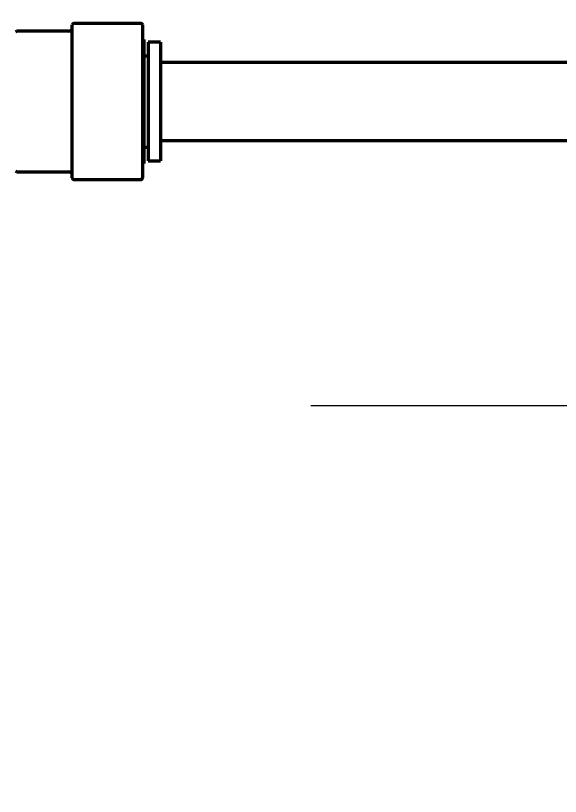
# Model space of a CAD drawing. Header units: inches. Extents: x -2405 to 7588, y 441 to 5654.
# Drawn here: x 4166.9 to 4236.7, y 2268.1 to 2368.1 of the extents above; entities that cross this region are included whole.
import ezdxf

# ---------------------------------------------------------------- set-up
doc = ezdxf.new("R2010")
doc.units = ezdxf.units.IN

# ---------------------------------------------------------------- blocks, each defined once
blk = doc.blocks.new('A$C0B5A562A')
at = {"color": 6}
for p, q in [((0, 50), (0, -50)), ((-50, 0), (50, 0))]:
    blk.add_line(p, q, dxfattribs=at)

msp = doc.modelspace()

# ---------------------------------------------------------------- linework, layer by layer
at = {"linetype": 'Continuous', "lineweight": 70}
for p, q in [((4182.96, 2367.13), (4174.36, 2367.13)), ((4173.66, 2366.13), (4167.06, 2366.13)), ((4174.16, 2357.13), (4174.16, 2366.93)), ((4183.16, 2366.93), (4183.16, 2357.13)), ((4183.36, 2365.08), (4183.16, 2365.08)), ((4183.36, 2349.18), (4183.36, 2365.08)), ((4183.86, 2364.73), (4183.86, 2349.53)), ((4185.46, 2364.73), (4183.86, 2364.73)), ((4185.46, 2364.73), (4185.46, 2349.53)), ((4183.86, 2362.95), (4183.36, 2362.95)), ((4246.96, 2362.13), (4185.46, 2362.13)), ((4174.16, 2347.33), (4174.16, 2357.13)), ((4183.16, 2357.13), (4183.16, 2347.33)), ((4185.46, 2352.13), (4246.96, 2352.13)), ((4183.36, 2351.3), (4183.86, 2351.3)), ((4183.16, 2349.18), (4183.36, 2349.18)), ((4183.86, 2349.53), (4185.46, 2349.53)), ((4167.06, 2348.13), (4173.66, 2348.13)), ((4174.36, 2347.13), (4182.96, 2347.13))]:
    msp.add_line(p, q, dxfattribs=at)
for centre, radius, start, end in [((4174.36, 2366.93), 0.2, 90, 180), ((4182.96, 2366.93), 0.2, 0, 90), ((4167.06, 2365.93), 0.2, 90, 145.1501), ((4173.66, 2366.63), 0.5, 270, 0), ((4167.06, 2348.33), 0.2, 214.8499, 270), ((4173.66, 2347.63), 0.5, 0, 90), ((4174.36, 2347.33), 0.2, 180, 270), ((4182.96, 2347.33), 0.2, 270, 0)]:
    msp.add_arc(centre, radius, start, end, dxfattribs=at)

# ---------------------------------------------------------------- block references
at = {"xscale": -1}
msp.add_blockref('A$C0B5A562A', (4254.7, 2318.13), dxfattribs=at)

doc.saveas('drawing.dxf')
